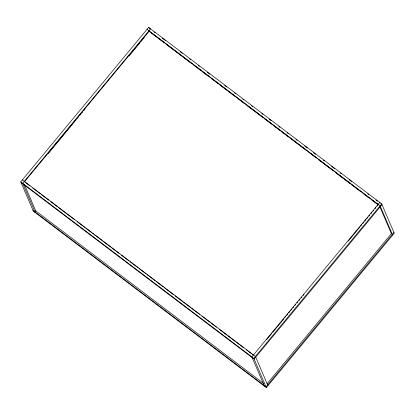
<?xml version="1.0" encoding="UTF-8"?>
<svg xmlns="http://www.w3.org/2000/svg" width="415" height="415" viewBox="0 0 415 415"><rect width="100%" height="100%" fill="white"/><g stroke="black" fill="none" stroke-linecap="round" stroke-linejoin="round"><path stroke-width="0.62" d="M20.75 181.837L148.637 27.385L381.707 203.9L394.25 233.163L266.363 387.615L33.293 211.1L20.75 181.837L253.819 358.347L266.363 387.615M150.583 28.858L22.69 183.306L35.234 212.568M30.124 186.039L24.449 181.744L149.141 31.156L148.985 30.788M48.14 153.685L54.334 146.204M55.159 145.209L64.242 134.237M65.067 133.241L66.307 131.747M67.131 130.746L68.371 129.252M69.196 128.256L70.436 126.757M71.261 125.761L72.501 124.267M73.325 123.271L74.565 121.771M75.39 120.775L76.215 119.779M77.455 118.28L78.279 117.284M79.519 115.79L80.344 114.794M81.584 113.295L82.409 112.299M83.648 110.805L84.473 109.804M129.065 55.952L140.213 42.491M141.038 41.495L142.278 39.996M143.102 39L144.342 37.506M34.922 211.837L35.721 210.872L24.568 184.846M266.43 339.854L271.799 333.375M272.624 332.379L283.772 318.912M284.597 317.916L285.836 316.422M286.661 315.421L287.901 313.927M288.726 312.931L289.966 311.432M290.791 310.436L292.03 308.942M292.855 307.946L293.68 306.944M294.92 305.45L295.745 304.454M296.984 302.955L297.809 301.959M299.049 300.465L299.874 299.464M301.114 297.97L301.938 296.974M303.178 295.475L304.003 294.479M348.18 241.125L359.743 227.166M360.568 226.165L361.807 224.671M362.632 223.675L363.872 222.181M364.697 221.179L365.937 219.685M366.761 218.689L368.001 217.19M368.826 216.194L369.651 215.198M370.891 213.699L371.716 212.703M372.955 211.209L373.78 210.213M375.02 208.714L375.845 207.718M377.085 206.224L377.909 205.223M253.819 358.347L381.707 203.9M382.023 204.631L254.13 359.079L21.061 182.569M267.089 383.719L391.366 233.629L379.958 207.012M393.939 232.431L266.046 386.884L32.977 210.369M149.924 28.853L148.637 27.385M153.991 31.934L155.023 32.718M162.249 38.19L165.346 40.535M180.318 51.87L182.382 53.436M189.608 58.909L190.641 59.693M198.386 65.554L199.418 66.338M207.158 72.2L209.741 74.155M224.707 85.49L226.772 87.057M234.517 92.919L235.549 93.702M242.775 99.175L243.807 99.958M251.552 105.82L252.585 106.603M261.875 113.637L262.908 114.421M269.102 119.11L271.166 120.677M278.906 126.539L279.938 127.322M287.164 132.795L288.197 133.578M295.942 139.44L296.974 140.223M304.719 146.085L307.297 148.041M313.491 152.73L315.556 154.297M323.301 160.159L324.333 160.942M331.559 166.415L334.656 168.76M340.331 173.06L341.363 173.844M349.108 179.705L351.687 181.661M367.69 193.779L368.722 194.562M375.949 200.035L377.5 201.208M147.04 29.32L380.109 205.83L392.652 235.098M149.141 31.156L378.324 204.725L378.169 204.362M151.361 33.086L163.749 42.465M166.846 44.81L174.072 50.282M175.104 51.066L180.784 55.366M181.817 56.15L182.849 56.933M183.881 57.711L191.108 63.184M193.691 65.139L201.431 71.001M202.463 71.785L208.143 76.085M211.24 78.43L218.466 83.903M219.499 84.686L227.238 90.548M228.271 91.331L235.497 96.804M238.08 98.76L244.274 103.449M246.852 105.405L254.597 111.267M255.63 112.05L262.856 117.523M264.407 118.695L271.633 124.168M274.211 126.124L279.892 130.424M280.924 131.207L288.664 137.069M291.247 139.025L298.987 144.887M300.019 145.67L305.699 149.971M308.796 152.315L316.023 157.788M318.606 159.744L333.058 170.69M335.636 172.645L343.381 178.507M344.414 179.29L350.089 183.591M351.121 184.374L352.153 185.152M353.186 185.936L360.412 191.408M362.995 193.364L369.189 198.054M371.767 200.009L377.448 204.31M391.366 233.629L392.336 234.366M22.348 179.903L255.417 356.418L267.96 385.68M32.707 187.995L40.447 193.862M41.479 194.64L48.705 200.113M50.775 201.68L57.483 206.763M58.515 207.542L74.518 219.66M77.097 221.615L84.842 227.482M85.874 228.26L91.549 232.561M92.581 233.344L93.614 234.127M94.646 234.906L101.872 240.378M102.904 241.162L110.649 247.029M111.682 247.807L118.908 253.28M121.491 255.235L129.231 261.102M130.263 261.881L138.008 267.748M139.041 268.526L146.267 273.999M147.299 274.782L155.039 280.644M156.071 281.427L163.297 286.9M164.33 287.683L165.362 288.467M166.394 289.245L173.62 294.717M175.172 295.89L182.398 301.368M183.43 302.146L190.656 307.619M191.689 308.402L199.433 314.264M202.012 316.22L209.757 322.087M210.789 322.865L216.464 327.165M219.561 329.51L226.787 334.983M227.819 335.766L235.564 341.633M236.597 342.411L243.823 347.884M246.406 349.84L252.6 354.529M35.721 210.872L263.873 383.662M380.078 203.163L379.767 202.432L251.874 356.879L264.417 386.142M24.293 181.376L24.449 181.744"/></g></svg>
